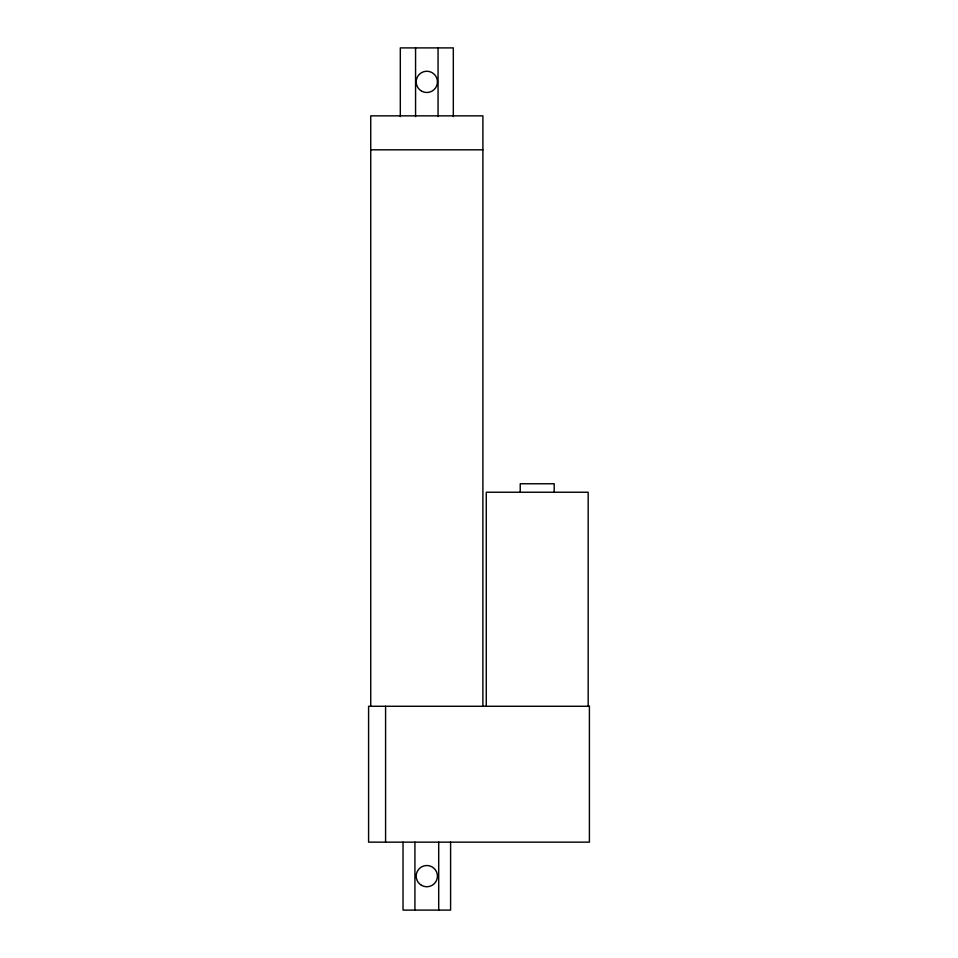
<?xml version="1.0" encoding="UTF-8"?>
<svg xmlns="http://www.w3.org/2000/svg" width="958" height="958" viewBox="0 0 958 958"><rect width="100%" height="100%" fill="white"/><g stroke="black" fill="none" stroke-linecap="round" stroke-linejoin="round"><path stroke-width="1.44" d="M370.734 149.819L482.892 149.819M588.176 706.274L588.176 492.244L486.269 492.244L486.269 706.274M554.203 492.244L554.203 483.754L520.23 483.754L520.23 492.244M482.892 706.274L482.892 115.846L370.734 115.846L370.734 706.274M453.314 116.589L453.314 47.9L400.312 47.9L400.312 116.589M450.595 842.154L450.595 910.1L403.031 910.1L403.031 842.154M438.704 842.154L438.704 910.1M438.057 47.9L438.057 116.589M415.568 47.9L415.568 116.589M414.922 842.154L414.922 910.1M385.583 706.274L385.583 842.154M589.409 706.274L368.591 706.274L368.591 842.154L589.409 842.154L589.409 706.274M421.508 885.324A10.622 10.622 0 0 0 437.435 876.127A10.622 10.622 0 0 0 421.508 866.93A10.622 10.622 0 0 0 421.508 885.324M421.508 91.07A10.622 10.622 0 0 0 437.435 81.873A10.622 10.622 0 0 0 421.508 72.676A10.622 10.622 0 0 0 421.508 91.07"/></g></svg>
